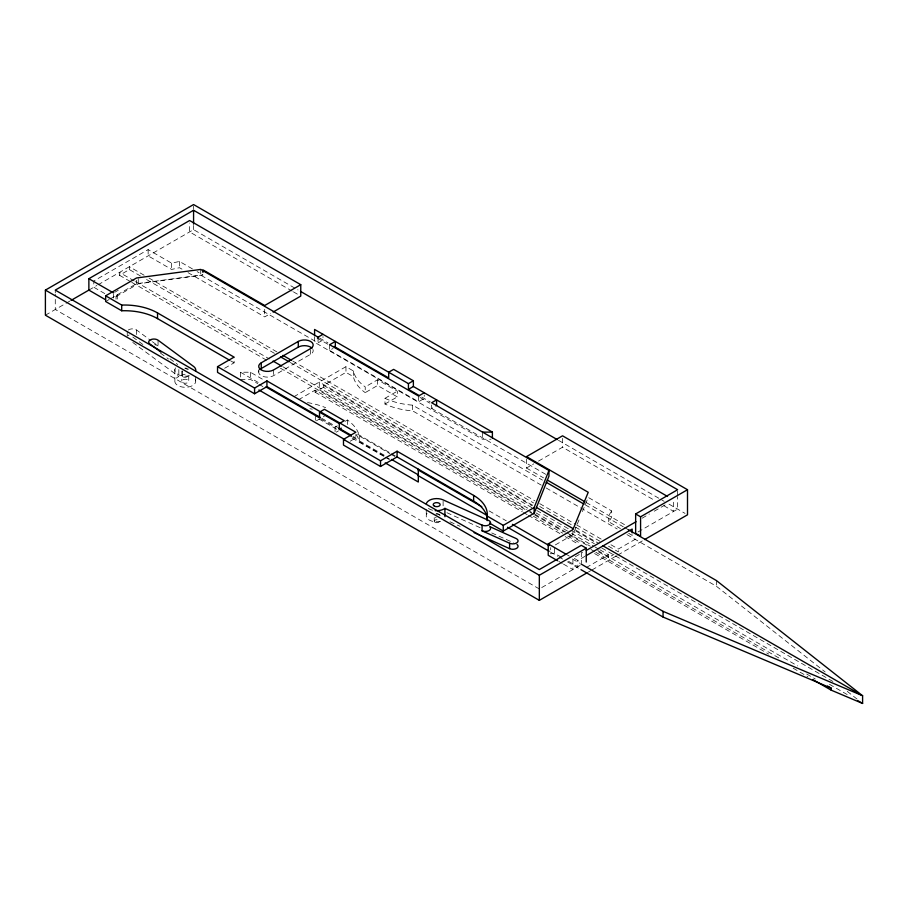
<?xml version="1.0" encoding="UTF-8"?>
<svg xmlns="http://www.w3.org/2000/svg" width="908" height="908" viewBox="0 0 908 908"><rect width="100%" height="100%" fill="white"/><g stroke="black" fill="none" stroke-linecap="round" stroke-linejoin="round"><path stroke-width="0.68" stroke-dasharray="4.54 3.41" d="M555.367 544.902L572.914 534.778L580.303 516.743M582.414 511.59L588.225 497.414L611.686 510.966L611.686 517.231L608.723 521.794L620.448 528.569M116.031 299.175L116.031 296.655L117.268 294.521L114.919 293.171M611.686 510.966L608.723 515.528L608.723 521.794M192.405 268.893L179.5 261.447L171.601 263.15L148.14 249.609L93.808 280.981L93.808 287.246L105.532 294.022M45.4 315.201L69.893 301.059M88.87 290.106L96.838 285.498M98.053 284.794L193.574 229.645L298.017 289.947M134.236 280.935L119.493 272.423L119.493 275.272L129.367 269.574L140.422 275.953M114.737 292.274L118.267 290.242M105.657 301.513L109.221 299.447M110.413 298.766L136.529 283.682L200.736 275.135L318.05 342.861L322.987 340.001L322.987 336.584M116.031 296.655L138.254 283.829L202.961 274.988L197.093 271.606M188.024 272.638L264.705 316.903L270.709 313.442M224.628 368.273L234.082 362.814L234.082 357.116M258.984 370.782A8.728 5.039 0 0 0 263.059 376.457A8.728 5.039 0 0 0 273.592 375.651L310.638 354.268A8.728 5.039 0 0 0 312.897 349.398M329.649 344.711L329.649 350.409L333.066 348.445M293.817 396.762L345.959 366.673L353.36 370.941A55.07 31.791 0 0 0 365.22 386.91L365.22 392.619L377.569 385.491L397.318 396.898L397.318 391.189L377.569 379.782L365.22 386.91M298.528 399.758L315.087 390.19L523.485 510.512M531.884 507.663L323.475 387.341L323.475 385.344L345.959 372.371L353.36 376.65A55.07 31.791 0 0 0 365.22 392.619M315.087 390.19L315.087 392.188L323.475 387.341M316.449 420.767L324.315 416.239M321.137 419.076L335.086 427.123L337.333 425.829M345.188 421.289L347.435 419.995A55.07 31.791 0 0 1 359.284 435.965L389.907 453.637M541.247 485.122L412.629 410.87A55.07 31.791 0 0 1 384.969 404.026L384.969 398.317L397.318 391.189M336.21 432.174L338.457 430.88M384.969 404.026L397.318 396.898M350.216 441.197L355.834 437.962L355.834 434.535M329.649 350.409L418.565 401.745L424.24 398.464L424.24 395.037M431.652 405.025L431.652 408.441L436.589 405.592M526.481 459.176L526.481 468.04L533.7 463.886M538.501 461.105L562.54 447.224L655.36 500.819M575.343 556.752L582.63 552.552M642.115 518.207L649.39 513.996M654.248 511.193L665.178 504.893M574.333 558.409L577.851 560.44L585.092 556.252M541.724 587.567L580.11 565.412M638.04 531.963L677.629 509.104L677.629 496.642M586.25 567.568L608.474 554.731L608.474 557.591L613.967 554.413M610.982 544.777L618.359 549.034L638.245 537.547M588.305 572.085L590.756 570.667M591.982 569.963L616.475 555.821M617.701 555.117L643.42 540.26M148.14 249.609L148.14 255.886L171.601 269.426L179.5 267.712L183.155 269.824M561.428 557.228L554.391 553.165L550.691 553.88L550.691 547.603M240.495 376.979L240.495 372.223L250.381 372.223L263.74 379.941M240.495 379.362L250.381 379.362L257.736 383.607M314.588 336.584L314.588 342.282L482.523 439.245L490.99 439.245M446.952 512.725L482.784 528.887M491.739 532.928L513.497 542.746M449.993 521.782L460.14 526.356M558.454 440.312L664.157 501.329M669.026 504.144L685.041 513.395M292.206 291.15L189.624 231.926L189.624 223.05M293.432 291.854L300.764 296.087M663.907 505.745L673.668 511.386L673.668 499.979M319.446 337.958L327.947 342.872M421.8 397.057L430.301 401.96M317.04 338.003L328.083 344.37M420.052 397.466L429.859 403.141M431.652 408.441L546.514 474.759M526.481 468.04L543.529 477.88M586.125 502.476L626.316 525.687M384.969 398.317A55.07 31.791 0 0 0 412.629 405.161L542.473 480.128M585.342 504.871L623.308 526.799M624.534 527.503L628.211 529.625M628.665 533.314L632.184 535.345L632.184 532.837M546.139 487.948L617.19 528.967M626.985 534.619L716.401 586.25L825.156 671.954M144.111 275.226L129.367 266.714L129.367 269.574M149.026 278.064L279.255 353.257M292.773 361.055L534.812 500.796M539.727 503.634L575.354 524.2M576.58 524.915L601.153 539.102M146.563 279.505L276.804 354.688M290.31 362.496L533.575 502.941M539.727 506.482L574.128 526.345M575.354 527.06L601.153 541.951M608.53 546.207L618.359 551.882L618.359 549.034M532.69 505.279L319.287 382.064L319.287 389.77L526.549 509.433M575.615 530.056L598.917 543.506M323.475 385.344L531.884 505.665M576.013 531.146L595.637 542.473M536.787 510.5L569.884 529.602M571.109 530.317L594.411 543.756M601.766 548.012L834.679 682.487M135.462 281.639L269.381 358.955M282.899 366.764L528.615 508.628M535.992 512.884L570.383 532.746M571.62 533.45L593.73 546.219M594.956 546.934L598.644 549.056M599.87 549.771L608.474 554.731M527.775 510.137L565.798 532.088M567.023 532.803L590.325 546.253M597.691 550.498L797.599 665.916M829.481 684.326L847.879 694.949M119.493 275.272L130.548 281.662M131.773 282.365L266.918 360.397M280.436 368.194L524.926 509.354M529.841 512.191L533.529 514.314M534.755 515.029L564.243 532.054M569.157 534.891L588.815 546.241M598.644 551.916L608.474 557.591M533.291 516.175L562.722 533.166M567.625 535.992L581.109 543.779M590.915 549.442L594.592 551.565M595.818 552.268L780.925 659.151M806.667 674.008L815.248 678.968M315.087 392.188L522.259 511.806M523.485 512.509L527.162 514.632M528.388 515.347L560.27 533.745M565.173 536.571L578.657 544.357M594.592 553.562L768.667 654.066M793.183 668.22L807.893 676.71M567.035 554.765L569.384 556.116M230.439 360.714L234.082 362.814M357.582 434.126L390.383 453.058M391.598 453.762L395.241 455.861M391.132 454.352L394.81 456.474M489.128 510.92L506.278 520.817M572.415 559.01L579.769 563.255M321.727 418.27L337.56 427.407M353.394 436.555L355.834 437.962M568.465 561.292L577.851 566.717L577.851 560.44M240.495 372.223L258.735 382.756M352.656 436.986L384.266 455.237M356.231 434.569A55.07 31.791 0 0 1 359.284 441.663L385.015 456.52M386.24 457.223L389.907 459.346M550.373 551.985L557.716 556.229M558.942 556.933L562.62 559.056M567.511 561.882L579.769 568.953M258.962 384.311L263.865 387.149M319.026 418.985L337.413 429.609M352.122 438.099L383.993 456.497M385.219 457.201L388.896 459.334M558.806 561.416L562.324 563.448M563.505 564.129L572.914 569.566L572.914 558.159M539.329 588.952L55.275 309.492L55.275 294.26M128.244 330.047A5.244 3.019 0 0 1 136.563 330.001L151.273 340.875M152.408 341.714L158.06 345.891L158.06 340.194M169.898 358.762L177.718 364.539M160.489 353.11L168.468 359M132.829 337.072L144.145 345.437M132.795 342.464L178.831 376.491A10.476 6.05 0 0 0 176.493 384.549A10.476 6.05 0 0 0 190.203 386.592A10.476 6.05 0 0 0 194.925 378.886M847.255 691.363L857.118 699.126M716.401 580.541L716.401 586.25M677.629 491.103L677.629 495.257M581.313 552.246L581.313 563.335M572.914 532.202L572.914 534.778M562.54 438.36L562.54 447.224M554.391 548.148L554.391 553.165M482.523 432.117L482.523 439.245M443.115 501.261L443.115 506.823M434.24 517.617L434.24 521.044M426.272 509.547L426.272 516.504M418.565 396.036L418.565 401.745M412.629 405.161L412.629 410.87M377.569 379.782L377.569 385.491M359.284 435.965L359.284 441.663M353.36 370.941L353.36 376.65M347.435 419.995L347.435 425.693M345.959 366.673L345.959 372.371M335.086 427.123L335.086 431.686M318.05 337.152L318.05 342.861M315.326 415.716L315.326 420.279M310.638 349.705L310.638 354.268M273.592 369.942L273.592 375.651M264.705 309.299L264.705 316.903M258.689 369.806L258.689 372.087M250.381 372.223L250.381 379.362M200.736 269.426L200.736 275.135M195.685 376.434L195.685 381.984M193.574 205.946L193.574 208.738M193.574 225.468L193.574 229.645M188.751 375.935L188.751 381.496A3.496 2.02 0 0 1 183.178 382.858A3.496 2.02 0 0 1 183.915 379.396A3.496 2.02 0 0 1 188.751 381.496M182.326 371.054L182.326 375.617M181.816 371.27L181.816 381.008M179.5 261.447L179.5 267.712M178.831 369.533L178.831 376.491M174.881 369.397L174.881 380.52M171.601 263.15L171.601 269.426M138.254 278.699L138.254 283.829M136.529 280.266L136.529 283.682M136.563 330.001L136.563 335.415M127.233 331.499L127.233 335.563M117.268 294.521L117.268 300.798M113.557 294.215L113.557 298.017M55.275 290.106L55.275 292.875M185.232 368.591A2.622 1.51 0 0 1 187.525 369.862M435.817 514.132A2.622 1.51 0 0 1 439.427 515.313M440.596 521.374A10.476 6.05 0 0 1 429.189 520A10.476 6.05 0 0 1 427.021 513.406M432.571 510.217A10.476 6.05 0 0 1 426.953 506.914M436.18 517.764A3.496 2.02 0 0 1 435.307 517.617M436.237 513.758A3.496 2.02 0 0 1 440.13 515.517M127.574 336.153A5.244 3.019 0 0 1 129.208 334.904M189.375 375.696A10.476 6.05 0 0 1 177.945 374.448A10.476 6.05 0 0 1 175.573 367.865M154.576 344.756A5.244 3.019 0 0 1 158.06 345.891M182.531 371.372A3.496 2.02 0 0 1 182.065 370.918M184.801 368.137A3.496 2.02 0 0 1 187.388 368.523M188.035 368.886A3.496 2.02 0 0 1 188.501 369.34M307.483 402.607A55.07 31.791 0 0 1 325.666 407.692M309.923 408.725A55.07 31.791 0 0 1 312.318 409.213M435.261 522.441A2.622 1.51 0 0 0 439.438 521.419A2.622 1.51 0 0 0 435.817 519.83A2.622 1.51 0 0 0 435.261 522.441M183.371 377.013A2.622 1.51 0 0 0 187.536 375.969A2.622 1.51 0 0 0 183.893 374.402A2.622 1.51 0 0 0 183.371 377.013"/><path stroke-width="1.36" d="M489.514 523.121L503.27 531.067L534.142 513.247L534.142 507.538L548.954 470.469L431.652 402.743L436.589 399.895L436.589 405.592M534.142 513.247L548.954 476.167L548.954 470.469M587.09 572.789L539.329 600.358L45.4 315.201L45.4 290.106L193.574 204.55L687.504 489.718L687.504 514.813L644.646 539.556M687.504 489.718L640.583 516.811L640.583 536.197L635.645 533.348L635.645 513.951L677.629 489.718L193.574 210.259L55.275 290.106L539.329 569.566L581.313 545.322L586.25 548.171L586.25 562.029M105.328 299.606L88.87 290.106L88.87 278.699L189.624 220.519L300.764 284.681L300.764 296.087L273.115 312.046M71.028 300.4L89.2 289.913M229.213 360.011L157.527 318.617A46.66 26.945 0 0 0 121.706 310.774L105.657 301.513L105.657 295.804L136.529 277.984L200.736 269.426L318.231 337.265M300.764 284.681L264.705 305.497L202.961 269.858L202.961 272.423M320.513 417.566L266.929 386.626L254.581 393.754L217.534 372.371L217.534 366.673L234.082 357.116L157.527 312.919A46.66 26.945 0 0 0 121.706 305.077L105.657 295.804M261.243 362.814L298.289 341.431A8.728 5.039 0 0 1 310.638 341.431A8.728 5.039 0 0 1 310.638 348.559L273.592 369.942A8.728 5.039 0 0 1 261.243 369.942A8.728 5.039 0 0 1 261.243 362.814L261.243 368.523A8.728 5.039 0 0 0 259.858 369.567M261.243 368.523L298.289 347.14A8.728 5.039 0 0 1 312.023 348.184M318.05 337.152L322.987 334.303M217.534 366.673L254.581 388.056L266.929 380.929L355.834 432.253L343.485 439.381L343.485 445.09L380.531 466.474L397.08 456.928L397.08 451.219L380.531 460.776L343.485 439.381M319.525 412.153L324.462 409.304L344.223 420.71L339.286 423.559L319.525 412.153L319.525 417.85L266.033 386.967M314.588 335.392L314.588 329.456L408.43 383.63L413.378 380.781L413.378 386.49L492.397 432.117L492.397 438.053M339.286 423.559L339.286 429.257L341.26 428.122M408.43 383.63L408.43 389.339L413.378 386.49M424.24 392.755L418.565 396.036L329.649 344.711L335.336 341.431L335.336 347.14M397.08 451.219L473.636 495.416A46.66 26.945 0 0 1 487.221 516.096L503.27 525.357L534.142 507.538M557.625 560.735L548.216 555.31L548.216 543.903L572.914 529.636L588.225 492.284L526.481 456.633L562.54 435.817L667.562 496.46M45.4 290.106L539.329 575.263L586.25 548.171M586.262 550.452L636.043 521.714M586.307 555.56L632.184 529.069L632.184 532.837M482.523 432.117L492.397 432.117M580.984 563.959L663.056 611.345L862.6 695.744L862.6 703.45L831.195 690.159L812.796 679.547M580.984 569.668L663.056 617.043L831.195 688.162L831.195 690.159M489.775 526.629L516.05 538.478A5.244 3.019 0 0 1 516.958 542.723A5.244 3.019 0 0 1 509.604 543.245L482.08 530.828L482.08 525.13L444.92 508.366A10.476 6.05 0 0 1 435.204 510.636M474.089 532.644L509.604 548.659A5.244 3.019 0 0 0 516.493 548.432A5.244 3.019 0 0 0 517.004 544.459M300.457 291.354L557.228 439.597M413.378 380.781L393.618 369.374L388.681 372.223L388.681 377.932L334.019 346.379M635.645 513.951L640.583 516.811M408.43 389.339L419.371 395.65M547.172 479.991L584.911 501.772M546.139 482.25L584.116 504.167M628.211 529.625L716.401 580.541L862.6 695.744L602.594 545.64M282.944 355.38L291.547 360.351M280.481 356.821L289.084 361.781M536.367 507.402L573.152 528.638M273.07 361.089L281.662 366.049M857.697 700.613L862.6 703.45M827.517 686.039L831.195 688.162M88.87 278.699L113.557 292.955M548.216 543.903L565.854 554.084M396.456 456.565L473.636 501.125A46.66 26.945 0 0 1 487.301 519.898M418.077 469.913L481.773 506.675M512.396 524.359L549.147 545.572M338.786 428.111L350.965 435.148M339.286 429.257L351.441 436.283M391.564 459.448L418.316 474.884M418.077 475.61L486.677 515.211M507.493 527.23L549.147 551.281M258.894 389.975L344.734 439.54M385.208 462.898L418.316 482.023L418.316 469.186M160.966 352.168L149.809 343.916A5.244 3.019 0 0 1 150.705 339.671A5.244 3.019 0 0 1 158.06 340.194L193.54 366.401A10.476 6.05 0 0 1 195.685 370.873M663.056 611.345L663.056 617.043M539.329 575.263L539.329 600.358M509.604 543.245L509.604 548.659M503.27 525.357L503.27 531.067M487.221 516.096L487.221 520.659M473.636 495.416L473.636 501.125M444.92 508.366L444.92 516.709M380.531 460.776L380.531 466.474M298.289 341.431L298.289 347.14M266.929 380.929L266.929 386.626M254.581 388.056L254.581 393.754M193.574 210.259L193.574 224.106M157.527 312.919L157.527 318.617M121.706 305.077L121.706 310.774M490.161 527.31A5.244 3.019 0 0 1 488.459 530.862A5.244 3.019 0 0 1 482.08 530.828M426.295 503.804A10.476 6.05 0 0 1 443.115 499.877L488.527 520.363A5.244 3.019 0 0 1 489.435 524.608A5.244 3.019 0 0 1 482.08 525.13M434.512 506.233A3.496 2.02 0 0 0 440.13 504.927A3.496 2.02 0 0 0 435.363 502.771A3.496 2.02 0 0 0 434.512 506.233"/></g></svg>
